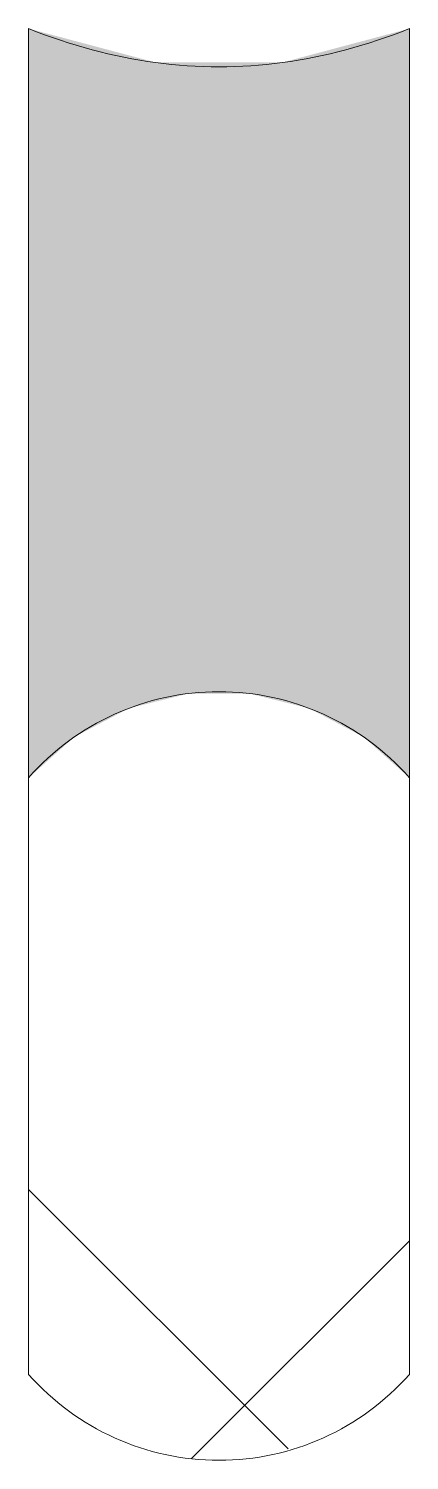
# Model space of a CAD drawing. Header units: metres. Extents: x 0 to 5, y -18.8 to 0.
import ezdxf

# ---------------------------------------------------------------- set-up
doc = ezdxf.new("R2010")
doc.units = ezdxf.units.M
doc.layers.add('A-DETL-GENF', color=92, linetype='Continuous', lineweight=18)

# ---------------------------------------------------------------- blocks, each defined once
blk = doc.blocks.new('30 kitvoeg op rugvulling - holle kitvoeg 5mm-4457918-00_0 Basismaterialen')
at = {"layer": 'A-DETL-GENF', "lineweight": 13}
blk.add_hatch(color=256, dxfattribs=at).paths.add_polyline_path([(0, -9.834), (0.602, -9.298), (1.315, -8.923), (2.097, -8.73), (2.903, -8.73), (3.685, -8.923), (4.398, -9.298), (5, -9.834), (5, 0), (3.333, -0.444), (1.667, -0.444), (0, 0), (0, -9.298)])
h = blk.add_hatch(dxfattribs=at)
h.set_pattern_fill('FP_102', color=256, style=0, pattern_type=2)
h.set_pattern_definition([(45, (11394.317, -5491.092), (-10.606602, 10.606602), []), (135, (11394.317, -5491.092), (-10.606602, -10.606602), [])])
h.paths.add_polyline_path([(2.097, -18.771), (2.903, -18.771), (3.685, -18.578), (4.398, -18.203), (5, -17.667), (5, -9.834), (4.398, -9.298), (3.685, -8.923), (2.903, -8.73), (2.097, -8.73), (1.315, -8.923), (0.602, -9.298), (0, -9.834), (0, -17.667), (0.602, -18.203), (1.315, -18.578)])
at = {"layer": 'A-DETL-GENF'}
for p, q in [((0, 0), (0, -9.834)), ((5, -9.834), (5, 0))]:
    blk.add_line(p, q, dxfattribs=at)
at = {"layer": 'A-DETL-GENF', "lineweight": 13}
for p, q in [((0, -9.834), (0, -17.667)), ((5, -17.667), (5, -9.834))]:
    blk.add_line(p, q, dxfattribs=at)
for centre, start, end in [((2.5, -12.038), 41.4096, 138.5904), ((2.5, -15.462), 221.4096, 318.5904)]:
    blk.add_arc(centre, 3.333, start, end, dxfattribs=at)
at = {"layer": 'A-DETL-GENF'}
blk.add_open_spline([(5, 0), (4.444, -0.222), (3.333, -0.519), (1.667, -0.519), (0.556, -0.222), (0, 0)], degree=3, dxfattribs=at)

msp = doc.modelspace()

# ---------------------------------------------------------------- block references
msp.add_blockref('30 kitvoeg op rugvulling - holle kitvoeg 5mm-4457918-00_0 Basismaterialen', (0, 0))

doc.saveas('drawing.dxf')
